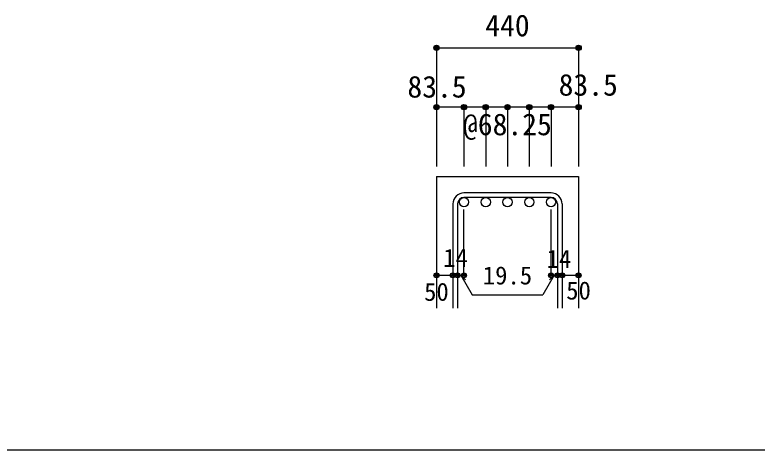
# Model space of a CAD drawing. Units: millimetres at full size, sheet at 1:30; details may follow other scales. Extents: x -5973 to 5954, y -4195 to 4201.
# Drawn here: x -942 to 1309, y 3 to 1323 of the extents above; entities that cross this region are included whole.
import ezdxf
from ezdxf.enums import TextEntityAlignment as Align

# ---------------------------------------------------------------- set-up
doc = ezdxf.new("R2010")
doc.units = ezdxf.units.MM
doc.header["$LTSCALE"] = 30
doc.header["$PDMODE"] = 32
doc.header["$PDSIZE"] = 15
for name, color, linetype in [('0-1', 2, 'Continuous'), ('0-5', 7, 'Continuous'), ('0-6', 7, 'Continuous'), ('0-D', 4, 'Continuous'), ('F-0_枠', 6, 'Continuous')]:
    doc.layers.add(name, color=color, linetype=linetype)
doc.styles.add('ＭＳ ゴシック', font='')
doc.styles.get('ＭＳ ゴシック').set_extended_font_data('MS Gothic')

msp = doc.modelspace()

# ---------------------------------------------------------------- linework, layer by layer
at = {"layer": '0-1'}
for p, q in [((336.94, 833.3), (336.94, 433.3)), ((336.94, 833.3), (767.94, 833.3)), ((767.94, 833.3), (767.94, 433.3))]:
    msp.add_line(p, q, dxfattribs=at)
at = {"layer": '0-5', "color": 3}
for centre in [(420.44, 755.3), (486.44, 755.3), (552.44, 755.3), (618.44, 755.3), (684.44, 755.3)]:
    msp.add_circle(centre, 14, dxfattribs=at)
at = {"layer": '0-6'}
for p, q in [((684.44, 783.3), (420.44, 783.3)), ((684.44, 769.3), (420.44, 769.3)), ((386.94, 749.8), (386.94, 433.3)), ((400.94, 749.8), (400.94, 433.3)), ((703.94, 749.8), (703.94, 433.3)), ((717.94, 749.8), (717.94, 433.3))]:
    msp.add_line(p, q, dxfattribs=at)
for centre, radius, start, end in [((420.44, 749.8), 33.5, 90, 180), ((420.44, 749.8), 19.5, 90, 180), ((684.44, 749.8), 33.5, 0, 90), ((684.44, 749.8), 19.5, 0, 90)]:
    msp.add_arc(centre, radius, start, end, dxfattribs=at)
at = {"layer": '0-D'}
for p, q in [((336.94, 1223.3), (336.94, 1043.3)), ((336.94, 1223.3), (767.94, 1223.3)), ((767.94, 1223.3), (767.94, 1043.3)), ((420.44, 1043.3), (336.94, 1043.3)), ((336.94, 1043.3), (336.94, 863.3)), ((552.44, 1043.3), (420.44, 1043.3)), ((420.44, 1043.3), (420.44, 863.3)), ((486.44, 1043.3), (486.44, 863.3)), ((684.44, 1043.3), (552.44, 1043.3)), ((552.44, 1043.3), (552.44, 863.3)), ((618.44, 1043.3), (618.44, 863.3)), ((767.94, 1043.3), (684.44, 1043.3)), ((684.44, 1043.3), (684.44, 863.3)), ((767.94, 1043.3), (767.94, 863.3)), ((420.44, 533.3), (420.44, 732.63)), ((684.44, 533.3), (684.44, 732.63)), ((336.94, 533.3), (386.94, 533.3)), ((386.94, 533.3), (420.44, 533.3)), ((410.69, 533.3), (424.83, 519.16)), ((410.69, 533.3), (444.91, 474.02)), ((694.19, 533.3), (659.96, 474.02)), ((694.19, 533.3), (680.04, 519.16)), ((684.44, 533.3), (767.94, 533.3)), ((703.94, 533.3), (717.94, 533.3)), ((444.91, 474.02), (659.96, 474.02))]:
    msp.add_line(p, q, dxfattribs=at)
msp.add_lwpolyline([(767.94, 1223.3), (767.94, 1043.3), (767.94, 863.3)], dxfattribs=at)
for centre, radius in [((336.94, 1223.3), 8), ((336.94, 1223.3), 7.2), ((336.94, 1223.3), 6.4), ((336.94, 1223.3), 5.6), ((336.94, 1223.3), 4.8), ((336.94, 1223.3), 4), ((336.94, 1223.3), 3.2), ((336.94, 1223.3), 2.4), ((336.94, 1223.3), 1.6), ((336.94, 1223.3), 0.8), ((767.94, 1223.3), 8), ((767.94, 1223.3), 7.2), ((767.94, 1223.3), 6.4), ((767.94, 1223.3), 5.6), ((767.94, 1223.3), 4.8), ((767.94, 1223.3), 4), ((767.94, 1223.3), 3.2), ((767.94, 1223.3), 2.4), ((767.94, 1223.3), 1.6), ((767.94, 1223.3), 0.8), ((336.94, 1043.3), 8), ((336.94, 1043.3), 7.2), ((336.94, 1043.3), 6.4), ((336.94, 1043.3), 5.6), ((336.94, 1043.3), 4.8), ((336.94, 1043.3), 4), ((336.94, 1043.3), 3.2), ((336.94, 1043.3), 2.4), ((336.94, 1043.3), 1.6), ((336.94, 1043.3), 0.8), ((420.44, 1043.3), 8), ((420.44, 1043.3), 7.2), ((420.44, 1043.3), 6.4), ((420.44, 1043.3), 5.6), ((420.44, 1043.3), 4.8), ((420.44, 1043.3), 4), ((420.44, 1043.3), 3.2), ((420.44, 1043.3), 2.4), ((420.44, 1043.3), 1.6), ((420.44, 1043.3), 0.8), ((486.44, 1043.3), 8), ((486.44, 1043.3), 7.2), ((486.44, 1043.3), 6.4), ((486.44, 1043.3), 5.6), ((486.44, 1043.3), 4.8), ((486.44, 1043.3), 4), ((486.44, 1043.3), 3.2), ((486.44, 1043.3), 2.4), ((486.44, 1043.3), 1.6), ((486.44, 1043.3), 0.8), ((552.44, 1043.3), 8), ((552.44, 1043.3), 7.2), ((552.44, 1043.3), 6.4), ((552.44, 1043.3), 5.6), ((552.44, 1043.3), 4.8), ((552.44, 1043.3), 4), ((552.44, 1043.3), 3.2), ((552.44, 1043.3), 2.4), ((552.44, 1043.3), 1.6), ((552.44, 1043.3), 0.8), ((618.44, 1043.3), 8), ((618.44, 1043.3), 7.2), ((618.44, 1043.3), 6.4), ((618.44, 1043.3), 5.6), ((618.44, 1043.3), 4.8), ((618.44, 1043.3), 4), ((618.44, 1043.3), 3.2), ((618.44, 1043.3), 2.4), ((618.44, 1043.3), 1.6), ((618.44, 1043.3), 0.8), ((684.44, 1043.3), 8), ((684.44, 1043.3), 7.2), ((684.44, 1043.3), 6.4), ((684.44, 1043.3), 5.6), ((684.44, 1043.3), 4.8), ((684.44, 1043.3), 4), ((684.44, 1043.3), 3.2), ((684.44, 1043.3), 2.4), ((684.44, 1043.3), 1.6), ((684.44, 1043.3), 0.8), ((767.94, 1043.3), 8), ((767.94, 1043.3), 7.2), ((767.94, 1043.3), 6.4), ((767.94, 1043.3), 5.6), ((767.94, 1043.3), 4.8), ((767.94, 1043.3), 4), ((767.94, 1043.3), 3.2), ((767.94, 1043.3), 2.4), ((767.94, 1043.3), 1.6), ((767.94, 1043.3), 0.8), ((336.94, 533.3), 4), ((336.94, 533.3), 3.6), ((336.94, 533.3), 3.2), ((336.94, 533.3), 2.8), ((336.94, 533.3), 2.4), ((336.94, 533.3), 2), ((336.94, 533.3), 1.6), ((336.94, 533.3), 1.2), ((336.94, 533.3), 0.8), ((336.94, 533.3), 0.4), ((386.94, 533.3), 4), ((386.94, 533.3), 3.6), ((386.94, 533.3), 3.2), ((386.94, 533.3), 2.8), ((386.94, 533.3), 2.4), ((386.94, 533.3), 2), ((386.94, 533.3), 1.6), ((386.94, 533.3), 1.2), ((386.94, 533.3), 0.8), ((386.94, 533.3), 0.4), ((400.94, 533.3), 4), ((400.94, 533.3), 3.6), ((400.94, 533.3), 3.2), ((400.94, 533.3), 2.8), ((400.94, 533.3), 2.4), ((400.94, 533.3), 2), ((400.94, 533.3), 1.6), ((400.94, 533.3), 1.2), ((400.94, 533.3), 0.8), ((400.94, 533.3), 0.4), ((420.44, 533.3), 4), ((420.44, 533.3), 3.6), ((420.44, 533.3), 3.2), ((420.44, 533.3), 2.8), ((420.44, 533.3), 2.4), ((420.44, 533.3), 2), ((420.44, 533.3), 1.6), ((420.44, 533.3), 1.2), ((420.44, 533.3), 0.8), ((420.44, 533.3), 0.4), ((684.44, 533.3), 4), ((684.44, 533.3), 3.6), ((684.44, 533.3), 3.2), ((684.44, 533.3), 2.8), ((684.44, 533.3), 2.4), ((684.44, 533.3), 2), ((684.44, 533.3), 1.6), ((684.44, 533.3), 1.2), ((684.44, 533.3), 0.8), ((684.44, 533.3), 0.4), ((703.94, 533.3), 4), ((703.94, 533.3), 3.6), ((703.94, 533.3), 3.2), ((703.94, 533.3), 2.8), ((703.94, 533.3), 2.4), ((703.94, 533.3), 2), ((703.94, 533.3), 1.6), ((703.94, 533.3), 1.2), ((703.94, 533.3), 0.8), ((703.94, 533.3), 0.4), ((717.94, 533.3), 4), ((717.94, 533.3), 3.6), ((717.94, 533.3), 3.2), ((717.94, 533.3), 2.8), ((717.94, 533.3), 2.4), ((717.94, 533.3), 2), ((717.94, 533.3), 1.6), ((717.94, 533.3), 1.2), ((717.94, 533.3), 0.8), ((717.94, 533.3), 0.4), ((767.94, 533.3), 4), ((767.94, 533.3), 3.6), ((767.94, 533.3), 3.2), ((767.94, 533.3), 2.8), ((767.94, 533.3), 2.4), ((767.94, 533.3), 2), ((767.94, 533.3), 1.6), ((767.94, 533.3), 1.2), ((767.94, 533.3), 0.8), ((767.94, 533.3), 0.4)]:
    msp.add_circle(centre, radius, dxfattribs=at)
at = {"layer": '0-D', "color": 7}
for p in [(336.94, 1223.3), (767.94, 1223.3), (336.94, 1043.3), (420.44, 1043.3), (486.44, 1043.3), (552.44, 1043.3), (618.44, 1043.3), (684.44, 1043.3), (767.94, 1043.3), (336.94, 533.3), (386.94, 533.3), (400.94, 533.3), (420.44, 533.3), (684.44, 533.3), (703.94, 533.3), (717.94, 533.3), (767.94, 533.3)]:
    msp.add_point(p, dxfattribs=at)
at = {"layer": 'F-0_枠', "color": 2}
msp.add_line((3723.6, 2.95), (-5972.88, 2.95), dxfattribs=at)

# ---------------------------------------------------------------- texts
at = {"layer": '0-D', "style": 'ＭＳ ゴシック'}
for s, height, p in [('440', 65.98, (484.94, 1238.3)), ('83.5', 65.98, (248.89, 1052.56)), ('83.5', 65.98, (707.44, 1058.3)), ('@68.25', 65.98, (417.44, 938.3)), ('14', 54.99, (357.36, 542.16)), ('14', 54.99, (671.06, 539.43)), ('19.5', 54.99, (477.44, 489.02)), ('50', 54.99, (299.44, 439.3)), ('50', 54.99, (730.44, 443.3))]:
    msp.add_text(s, height=height, dxfattribs=at).set_placement(p, align=Align.BOTTOM_LEFT)

doc.saveas('drawing.dxf')
